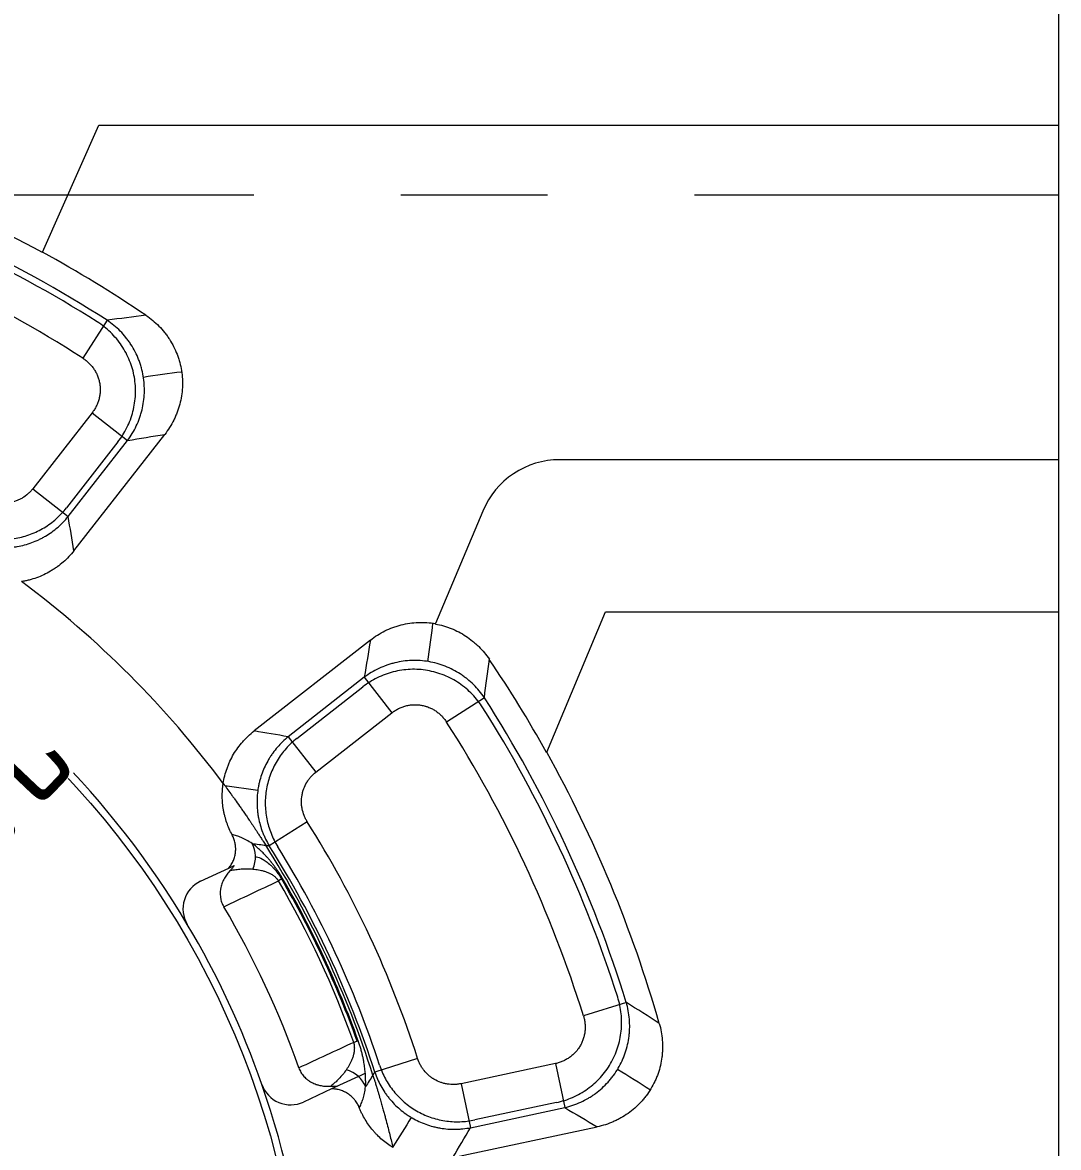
# Model space of a CAD drawing. Header units: millimetres. Extents: x 2234 to 3061, y 2092 to 2676.
# Drawn here: x 2773.6 to 2841.7, y 2330.5 to 2404.3 of the extents above; entities that cross this region are included whole.
import ezdxf

# ---------------------------------------------------------------- set-up
doc = ezdxf.new("R2010")
doc.units = ezdxf.units.MM
doc.linetypes.add('CENTER', pattern=[50.8, 31.75, -6.35, 6.35, -6.35])
for name, color, linetype, true_color in [('1', 7, 'Continuous', 0xffffff), ('20', 7, 'Continuous', 0xffffff), ('21', 7, 'Continuous', 0xffffff)]:
    doc.layers.add(name, color=color, linetype=linetype, true_color=true_color)
doc.layers.add('dim', color=82, linetype='Continuous', lineweight=9)
doc.styles.add('Capful-A', font='')
doc.styles.get('Capful-A').set_extended_font_data('Microsoft YaHei')
doc.dimstyles.new('Capful-A-2.5', dxfattribs={"dimscale": 2.5, "dimtxt": 2.5, "dimasz": 2.5, "dimexe": 1.5, "dimexo": 1, "dimgap": 1.5, "dimtad": 0, "dimdsep": 46, "dimtxsty": 'Capful-A', "dimcen": 0, "dimclrt": 2, "dimazin": 2, "dimtfac": 1, "dimtmove": 0, "dimatfit": 3, "dimfxl": 0, "dimtolj": 1, "dimtzin": 0, "dimarcsym": 0})

# ---------------------------------------------------------------- blocks, each defined once
blk = doc.blocks.new('*D47')
at = {"layer": 'Defpoints', "color": 0, "transparency": 16777216}
for p in [(2738.827, 2319.858), (2730.564, 2311.156)]:
    blk.add_point(p, dxfattribs=at)
at = {"layer": 'dim', "color": 0, "lineweight": -2, "transparency": 16777216}
for p, q in [((2745.713, 2327.109), (2742.27, 2323.484)), ((2730.564, 2311.156), (2738.827, 2319.858)), ((2727.121, 2307.531), (2723.678, 2303.905))]:
    blk.add_line(p, q, dxfattribs=at)
at = {"layer": 'dim', "color": 0, "transparency": 16777216}
for points in [[(2741.666, 2324.058), (2742.874, 2322.91), (2738.827, 2319.858)], [(2726.516, 2308.105), (2727.725, 2306.957), (2730.564, 2311.156)]]:
    blk.add_solid(points, dxfattribs=at)
at = {"layer": 'dim', "color": 2, "transparency": 16777216, "insert": (2760.708, 2342.9), "char_height": 6.25, "attachment_point": 5, "rotation": 46.48047, "style": 'Capful-A', "bg_fill": 3, "box_fill_scale": 1.1, "bg_fill_color": 256, "bg_fill_true_color": 13158600, "bg_fill_transparency": 0}
blk.add_mtext('\\A1;{\\fGulim|b0|i0|c129|p0;∅12}镶针孔', dxfattribs=at)

msp = doc.modelspace()

# ---------------------------------------------------------------- linework, layer by layer
at = {"layer": '1', "color": 1, "linetype": 'CENTER', "lineweight": 18, "ltscale": 1.52}
msp.add_line((2431.695, 2393.007), (2841.695, 2393.007), dxfattribs=at)
at = {"layer": '20', "color": 7, "linetype": 'Continuous', "lineweight": 18}
for p, q in [((2841.695, 2407.6), (2841.695, 2397.6)), ((2774.927, 2389.246), (2778.64, 2397.6)), ((2778.64, 2397.6), (2841.695, 2397.6)), ((2841.695, 2397.6), (2841.695, 2375.623)), ((2779.176, 2384.776), (2777.58, 2382.29)), ((2778.19, 2378.703), (2774.287, 2373.708)), ((2778.19, 2378.703), (2780.518, 2376.884)), ((2776.615, 2371.889), (2780.518, 2376.884)), ((2776.993, 2369.646), (2782.961, 2377.285)), ((2779.887, 2376.786), (2776.503, 2372.455)), ((2841.695, 2375.623), (2808.929, 2375.623)), ((2841.695, 2375.623), (2841.695, 2365.623)), ((2774.287, 2373.708), (2776.615, 2371.889)), ((2803.857, 2372.25), (2800.757, 2364.855)), ((2808.061, 2356.415), (2811.922, 2365.623)), ((2811.922, 2365.623), (2841.695, 2365.623)), ((2841.695, 2365.623), (2841.695, 2276.09)), ((2796.473, 2363.773), (2788.834, 2357.805)), ((2796.072, 2361.33), (2791.077, 2357.427)), ((2796.072, 2361.33), (2797.891, 2359.002)), ((2791.643, 2357.315), (2795.974, 2360.698)), ((2803.964, 2359.988), (2801.478, 2358.392)), ((2792.896, 2355.099), (2797.891, 2359.002)), ((2791.077, 2357.427), (2792.896, 2355.099)), ((2786.909, 2354.22), (2789.08, 2353.918)), ((2792.329, 2351.846), (2789.83, 2350.27)), ((2813.295, 2339.979), (2810.474, 2339.1)), ((2799.578, 2336.299), (2796.765, 2335.398)), ((2808.635, 2335.96), (2802.435, 2334.642)), ((2808.635, 2335.96), (2809.25, 2333.071)), ((2802.435, 2334.642), (2803.049, 2331.753)), ((2808.703, 2333.401), (2803.332, 2332.259)), ((2803.049, 2331.753), (2809.25, 2333.071)), ((2801.897, 2329.791), (2811.379, 2331.807))]:
    msp.add_line(p, q, dxfattribs=at)
for centre, radius, start, end in [((2734.695, 2315.507), 82.321, 57.29364, 72.70636), ((2734.695, 2315.507), 81.884, 57.64158, 72.35556), ((2734.695, 2315.507), 83.982, 61.38192, 68.20992), ((2734.695, 2315.507), 79.367, 57.29364, 72.70636), ((2734.695, 2315.507), 84, 55.9523, 61.3829), ((2808.929, 2370.123), 5.5, 90, 157.25517), ((2734.695, 2315.507), 65, 36.70874, 53.29126), ((2734.695, 2315.507), 83.982, 29.13365, 34.03392), ((2734.695, 2315.507), 82.321, 17.29364, 32.70636), ((2734.695, 2315.507), 81.884, 17.64444, 32.35842), ((2734.695, 2315.507), 79.367, 17.29364, 32.70636), ((2734.695, 2315.507), 84, 15.9523, 29.14308), ((2734.695, 2315.507), 68.133, 17.76831, 32.23169), ((2734.695, 2315.507), 65, 17.63679, 32.36321), ((2734.695, 2315.507), 65.179, 17.76831, 32.23169), ((2734.695, 2315.507), 65.616, 18.07408, 31.92264)]:
    msp.add_arc(centre, radius, start, end, dxfattribs=at)
for points in [[(2774.92, 2389.23), (2774.923, 2389.235), (2774.925, 2389.24), (2774.927, 2389.246)], [(2781.725, 2385.107), (2780.881, 2385.002), (2780.031, 2384.892), (2779.176, 2384.776)], [(2781.557, 2381.052), (2782.399, 2381.174), (2783.236, 2381.29), (2784.07, 2381.401)], [(2780.518, 2376.884), (2781.336, 2377.023), (2782.151, 2377.157), (2782.961, 2377.285)], [(2776.993, 2369.646), (2776.871, 2370.398), (2776.745, 2371.146), (2776.615, 2371.889)], [(2800.24, 2362.369), (2800.362, 2363.211), (2800.478, 2364.048), (2800.589, 2364.882)], [(2800.746, 2364.831), (2800.75, 2364.839), (2800.753, 2364.847), (2800.757, 2364.855)], [(2796.473, 2363.773), (2796.345, 2362.963), (2796.211, 2362.148), (2796.072, 2361.33)], [(2803.964, 2359.988), (2804.079, 2360.834), (2804.188, 2361.675), (2804.292, 2362.511)], [(2791.077, 2357.427), (2790.334, 2357.557), (2789.586, 2357.683), (2788.834, 2357.805)], [(2808.053, 2356.394), (2808.056, 2356.401), (2808.058, 2356.408), (2808.061, 2356.415)], [(2789.599, 2350.301), (2789.676, 2350.29), (2789.753, 2350.28), (2789.83, 2350.27)], [(2815.46, 2338.594), (2814.746, 2339.056), (2814.024, 2339.518), (2813.295, 2339.979)], [(2812.725, 2335.595), (2813.448, 2335.147), (2814.164, 2334.698), (2814.874, 2334.247)], [(2796.64, 2335.201), (2796.682, 2335.267), (2796.723, 2335.332), (2796.765, 2335.398)], [(2809.25, 2333.071), (2809.966, 2332.651), (2810.676, 2332.23), (2811.379, 2331.807)], [(2799.16, 2332.428), (2798.761, 2331.782), (2798.357, 2331.134), (2797.946, 2330.485)], [(2801.897, 2329.791), (2802.287, 2330.446), (2802.671, 2331.1), (2803.049, 2331.753)]]:
    msp.add_open_spline(points, degree=3, dxfattribs=at)
for points, knots in [([(2781.725, 2385.107), (2781.88, 2385.003), (2782.177, 2384.779), (2782.449, 2384.53), (2782.707, 2384.266), (2782.83, 2384.128), (2782.975, 2383.946), (2783.004, 2383.91), (2783.06, 2383.835), (2783.088, 2383.798), (2783.17, 2383.684), (2783.222, 2383.607), (2783.373, 2383.374), (2783.556, 2383.053), (2783.706, 2382.716), (2783.806, 2382.457), (2783.837, 2382.369), (2783.88, 2382.236), (2783.894, 2382.191), (2783.92, 2382.102), (2783.933, 2382.057), (2783.993, 2381.832), (2784.031, 2381.651), (2784.089, 2381.287), (2784.108, 2381.103), (2784.123, 2380.826), (2784.125, 2380.734), (2784.125, 2380.594), (2784.125, 2380.548), (2784.123, 2380.455), (2784.121, 2380.408), (2784.109, 2380.175), (2784.089, 2379.99), (2784.032, 2379.625), (2783.957, 2379.264), (2783.844, 2378.911), (2783.762, 2378.693), (2783.744, 2378.649), (2783.709, 2378.562), (2783.655, 2378.434), (2783.596, 2378.307), (2783.472, 2378.059), (2783.29, 2377.736), (2783.076, 2377.432), (2782.961, 2377.285)], [0, 0, 0, 0, 0.0625, 0.125, 0.125, 0.1875, 0.1875, 0.203125, 0.203125, 0.21875, 0.21875, 0.25, 0.25, 0.3125, 0.375, 0.375, 0.40625, 0.40625, 0.421875, 0.421875, 0.4375, 0.4375, 0.5, 0.5, 0.5625, 0.5625, 0.59375, 0.59375, 0.609375, 0.609375, 0.625, 0.625, 0.6875, 0.6875, 0.75, 0.8125, 0.8125, 0.828125, 0.828125, 0.84375, 0.875, 0.875, 0.9375, 1, 1, 1, 1]), ([(2779.887, 2376.786), (2780.117, 2377.083), (2780.314, 2377.398), (2780.562, 2377.898), (2780.637, 2378.071), (2780.769, 2378.427), (2780.827, 2378.609), (2780.967, 2379.157), (2781.023, 2379.528), (2781.046, 2380.095), (2781.044, 2380.286), (2781.019, 2380.664), (2780.975, 2381.037), (2780.891, 2381.404), (2780.788, 2381.766), (2780.726, 2381.947), (2780.513, 2382.475), (2780.336, 2382.806), (2779.914, 2383.431), (2779.667, 2383.725), (2779.129, 2384.244), (2778.837, 2384.474), (2778.521, 2384.676)], [0, 0, 0, 0, 0.123751, 0.123751, 0.186468, 0.186468, 0.249186, 0.249186, 0.374621, 0.374621, 0.437339, 0.437339, 0.500056, 0.562774, 0.562774, 0.625491, 0.625491, 0.750926, 0.750926, 0.876361, 0.876361, 1, 1, 1, 1]), ([(2780.518, 2376.884), (2780.631, 2377.034), (2780.735, 2377.189), (2780.927, 2377.507), (2781.015, 2377.67), (2781.174, 2378.006), (2781.245, 2378.178), (2781.323, 2378.399), (2781.339, 2378.443), (2781.368, 2378.533), (2781.382, 2378.578), (2781.422, 2378.713), (2781.446, 2378.803), (2781.512, 2379.075), (2781.582, 2379.44), (2781.614, 2379.811), (2781.624, 2380.092), (2781.625, 2380.186), (2781.623, 2380.327), (2781.622, 2380.374), (2781.618, 2380.468), (2781.615, 2380.515), (2781.6, 2380.749), (2781.556, 2381.12), (2781.475, 2381.483), (2781.4, 2381.753), (2781.36, 2381.888), (2781.313, 2382.021), (2781.281, 2382.11), (2781.265, 2382.154), (2781.179, 2382.373), (2781.103, 2382.543), (2780.933, 2382.875), (2780.84, 2383.036), (2780.688, 2383.27), (2780.609, 2383.386), (2780.525, 2383.499), (2780.468, 2383.573), (2780.439, 2383.61), (2780.292, 2383.794), (2780.167, 2383.933), (2779.906, 2384.198), (2779.769, 2384.324), (2779.482, 2384.561), (2779.332, 2384.672), (2779.176, 2384.776)], [0, 0, 0, 0, 0.0625, 0.0625, 0.125, 0.125, 0.1875, 0.1875, 0.203125, 0.203125, 0.21875, 0.21875, 0.25, 0.25, 0.3125, 0.375, 0.375, 0.40625, 0.40625, 0.421875, 0.421875, 0.4375, 0.4375, 0.5, 0.5625, 0.5625, 0.59375, 0.609375, 0.609375, 0.625, 0.625, 0.6875, 0.6875, 0.75, 0.75, 0.78125, 0.796875, 0.796875, 0.8125, 0.8125, 0.875, 0.875, 0.9375, 0.9375, 1, 1, 1, 1]), ([(2777.58, 2382.29), (2777.652, 2382.244), (2777.792, 2382.144), (2777.919, 2382.031), (2778.041, 2381.912), (2778.1, 2381.849), (2778.182, 2381.75), (2778.209, 2381.716), (2778.26, 2381.647), (2778.285, 2381.612), (2778.356, 2381.506), (2778.443, 2381.36), (2778.515, 2381.205), (2778.563, 2381.085), (2778.578, 2381.045), (2778.605, 2380.963), (2778.618, 2380.922), (2778.652, 2380.799), (2778.69, 2380.633), (2778.712, 2380.443), (2778.717, 2380.335), (2778.719, 2380.292), (2778.719, 2380.271), (2778.72, 2380.206), (2778.719, 2380.163), (2778.713, 2380.035), (2778.697, 2379.866), (2778.663, 2379.699), (2778.631, 2379.575), (2778.619, 2379.534), (2778.593, 2379.452), (2778.579, 2379.411), (2778.534, 2379.29), (2778.466, 2379.134), (2778.341, 2378.911), (2778.243, 2378.771), (2778.19, 2378.703)], [0, 0, 0, 0, 0.0625, 0.125, 0.125, 0.1875, 0.1875, 0.21875, 0.21875, 0.25, 0.25, 0.3125, 0.375, 0.375, 0.40625, 0.40625, 0.4375, 0.4375, 0.5, 0.5625, 0.578125, 0.578125, 0.59375, 0.59375, 0.625, 0.625, 0.6875, 0.75, 0.75, 0.78125, 0.78125, 0.8125, 0.8125, 0.875, 0.9375, 1, 1, 1, 1]), ([(2774.287, 2373.708), (2774.24, 2373.648), (2774.191, 2373.59), (2774.113, 2373.507), (2774.086, 2373.48), (2774.031, 2373.427), (2774.004, 2373.401), (2773.862, 2373.276), (2773.741, 2373.187), (2773.58, 2373.089), (2773.547, 2373.071), (2773.481, 2373.035), (2773.447, 2373.017), (2773.344, 2372.968), (2773.275, 2372.938), (2773.063, 2372.859), (2772.918, 2372.82), (2772.732, 2372.787), (2772.695, 2372.782), (2772.638, 2372.774), (2772.619, 2372.772), (2772.582, 2372.768), (2772.563, 2372.767), (2772.468, 2372.759), (2772.393, 2372.757), (2772.168, 2372.76), (2772.018, 2372.776), (2771.832, 2372.813), (2771.795, 2372.822), (2771.722, 2372.84), (2771.685, 2372.85), (2771.577, 2372.883), (2771.506, 2372.907), (2771.297, 2372.991), (2771.163, 2373.06), (2771.034, 2373.141)], [0, 0, 0, 0, 0.0625, 0.0625, 0.09375, 0.09375, 0.125, 0.125, 0.25, 0.25, 0.28125, 0.28125, 0.3125, 0.3125, 0.375, 0.375, 0.5, 0.5, 0.53125, 0.53125, 0.546875, 0.546875, 0.5625, 0.5625, 0.625, 0.625, 0.75, 0.75, 0.78125, 0.78125, 0.8125, 0.8125, 0.875, 0.875, 1, 1, 1, 1]), ([(2769.391, 2371.2), (2769.672, 2371.026), (2769.963, 2370.879), (2770.572, 2370.638), (2770.891, 2370.544), (2771.543, 2370.416), (2771.871, 2370.382), (2772.529, 2370.375), (2772.864, 2370.402), (2773.516, 2370.518), (2773.833, 2370.605), (2774.451, 2370.837), (2774.753, 2370.984), (2775.318, 2371.326), (2775.583, 2371.522), (2776.074, 2371.957), (2776.3, 2372.197), (2776.503, 2372.455)], [0, 0, 0, 0, 0.124028, 0.124028, 0.249464, 0.249464, 0.3749, 0.3749, 0.500336, 0.500336, 0.625772, 0.625772, 0.751208, 0.751208, 0.876644, 0.876644, 1, 1, 1, 1]), ([(2769.458, 2370.642), (2769.6, 2370.555), (2769.745, 2370.476), (2770.04, 2370.33), (2770.341, 2370.198), (2770.653, 2370.094), (2770.892, 2370.026), (2770.972, 2370.005), (2771.093, 2369.976), (2771.134, 2369.967), (2771.215, 2369.949), (2771.256, 2369.941), (2771.46, 2369.902), (2771.787, 2369.856), (2772.279, 2369.829), (2772.61, 2369.841), (2772.816, 2369.858), (2772.858, 2369.862), (2772.941, 2369.871), (2772.982, 2369.876), (2773.106, 2369.892), (2773.188, 2369.904), (2773.433, 2369.947), (2773.755, 2370.018), (2774.069, 2370.117), (2774.379, 2370.231), (2774.532, 2370.295), (2774.72, 2370.384), (2774.757, 2370.402), (2774.832, 2370.439), (2774.942, 2370.496), (2775.051, 2370.557), (2775.264, 2370.683), (2775.54, 2370.862), (2775.798, 2371.066), (2775.986, 2371.228), (2776.047, 2371.283), (2776.138, 2371.369), (2776.168, 2371.397), (2776.227, 2371.456), (2776.256, 2371.486), (2776.401, 2371.635), (2776.511, 2371.759), (2776.615, 2371.889)], [0, 0, 0, 0, 0.0625, 0.0625, 0.125, 0.1875, 0.1875, 0.21875, 0.21875, 0.234375, 0.234375, 0.25, 0.25, 0.3125, 0.375, 0.4375, 0.4375, 0.453125, 0.453125, 0.46875, 0.46875, 0.5, 0.5, 0.5625, 0.625, 0.625, 0.6875, 0.6875, 0.703125, 0.703125, 0.71875, 0.75, 0.75, 0.8125, 0.875, 0.875, 0.90625, 0.90625, 0.921875, 0.921875, 0.9375, 0.9375, 1, 1, 1, 1]), ([(2776.993, 2369.646), (2776.887, 2369.51), (2776.664, 2369.251), (2776.298, 2368.897), (2776.033, 2368.684), (2775.825, 2368.534), (2775.755, 2368.485), (2775.647, 2368.414), (2775.611, 2368.391), (2775.538, 2368.345), (2775.501, 2368.323), (2775.317, 2368.214), (2775.016, 2368.055), (2774.702, 2367.926), (2774.382, 2367.811), (2774.219, 2367.761), (2774.011, 2367.708), (2773.969, 2367.698), (2773.885, 2367.679), (2773.759, 2367.652), (2773.633, 2367.63), (2773.549, 2367.617)], [0, 0, 0, 0, 0.125, 0.25, 0.375, 0.375, 0.4375, 0.4375, 0.46875, 0.46875, 0.5, 0.5, 0.625, 0.75, 0.75, 0.875, 0.875, 0.90625, 0.90625, 0.9375, 1, 1, 1, 1]), ([(2796.473, 2363.773), (2796.624, 2363.891), (2796.779, 2364), (2797.099, 2364.201), (2797.264, 2364.293), (2797.603, 2364.461), (2797.777, 2364.536), (2798.001, 2364.618), (2798.046, 2364.634), (2798.136, 2364.665), (2798.272, 2364.709), (2798.41, 2364.748), (2798.685, 2364.818), (2798.87, 2364.855), (2799.244, 2364.909), (2799.432, 2364.926), (2799.717, 2364.937), (2799.812, 2364.938), (2800.004, 2364.935), (2800.099, 2364.931), (2800.383, 2364.911), (2800.571, 2364.888), (2800.757, 2364.855)], [0, 0, 0, 0, 0.125, 0.125, 0.25, 0.25, 0.375, 0.375, 0.40625, 0.40625, 0.4375, 0.5, 0.5, 0.625, 0.625, 0.75, 0.75, 0.8125, 0.8125, 0.875, 0.875, 1, 1, 1, 1]), ([(2800.746, 2364.831), (2800.924, 2364.799), (2801.1, 2364.759), (2801.361, 2364.685), (2801.448, 2364.658), (2801.577, 2364.614), (2801.62, 2364.599), (2801.706, 2364.567), (2801.749, 2364.551), (2801.96, 2364.466), (2802.125, 2364.391), (2802.445, 2364.224), (2802.757, 2364.041), (2803.05, 2363.827), (2803.227, 2363.684), (2803.263, 2363.654), (2803.332, 2363.595), (2803.435, 2363.505), (2803.534, 2363.412), (2803.727, 2363.221), (2803.972, 2362.953), (2804.19, 2362.662), (2804.292, 2362.511)], [0, 0, 0, 0, 0.125, 0.125, 0.1875, 0.1875, 0.21875, 0.21875, 0.25, 0.25, 0.375, 0.375, 0.5, 0.625, 0.625, 0.65625, 0.65625, 0.6875, 0.75, 0.75, 0.875, 1, 1, 1, 1]), ([(2803.964, 2359.988), (2803.86, 2360.144), (2803.749, 2360.294), (2803.512, 2360.58), (2803.387, 2360.717), (2803.123, 2360.978), (2802.984, 2361.102), (2802.801, 2361.249), (2802.764, 2361.278), (2802.689, 2361.335), (2802.652, 2361.363), (2802.538, 2361.446), (2802.46, 2361.499), (2802.226, 2361.651), (2801.903, 2361.837), (2801.564, 2361.99), (2801.302, 2362.092), (2801.214, 2362.124), (2801.08, 2362.169), (2801.035, 2362.183), (2800.945, 2362.211), (2800.9, 2362.224), (2800.674, 2362.286), (2800.31, 2362.367), (2799.94, 2362.411), (2799.66, 2362.43), (2799.52, 2362.436), (2799.379, 2362.436), (2799.285, 2362.436), (2799.237, 2362.435), (2799.003, 2362.426), (2798.816, 2362.41), (2798.447, 2362.359), (2798.265, 2362.325), (2797.993, 2362.259), (2797.858, 2362.222), (2797.724, 2362.181), (2797.635, 2362.152), (2797.59, 2362.136), (2797.368, 2362.058), (2797.195, 2361.987), (2796.859, 2361.827), (2796.695, 2361.739), (2796.377, 2361.547), (2796.222, 2361.443), (2796.072, 2361.33)], [0, 0, 0, 0, 0.0625, 0.0625, 0.125, 0.125, 0.1875, 0.1875, 0.203125, 0.203125, 0.21875, 0.21875, 0.25, 0.25, 0.3125, 0.375, 0.375, 0.40625, 0.40625, 0.421875, 0.421875, 0.4375, 0.4375, 0.5, 0.5625, 0.5625, 0.59375, 0.609375, 0.609375, 0.625, 0.625, 0.6875, 0.6875, 0.75, 0.75, 0.78125, 0.796875, 0.796875, 0.8125, 0.8125, 0.875, 0.875, 0.9375, 0.9375, 1, 1, 1, 1]), ([(2803.864, 2359.333), (2803.662, 2359.649), (2803.433, 2359.94), (2803.045, 2360.342), (2802.907, 2360.471), (2802.617, 2360.715), (2802.464, 2360.83), (2801.996, 2361.147), (2801.664, 2361.324), (2801.139, 2361.537), (2800.958, 2361.599), (2800.594, 2361.703), (2800.227, 2361.786), (2799.854, 2361.831), (2799.478, 2361.856), (2799.287, 2361.858), (2798.718, 2361.835), (2798.346, 2361.78), (2797.616, 2361.592), (2797.256, 2361.458), (2796.586, 2361.126), (2796.271, 2360.929), (2795.974, 2360.698)], [0, 0, 0, 0, 0.123638, 0.123638, 0.186356, 0.186356, 0.249073, 0.249073, 0.374508, 0.374508, 0.437225, 0.437225, 0.499943, 0.56266, 0.56266, 0.625377, 0.625377, 0.750812, 0.750812, 0.876247, 0.876247, 1, 1, 1, 1]), ([(2797.891, 2359.002), (2797.959, 2359.055), (2798.099, 2359.153), (2798.248, 2359.236), (2798.401, 2359.312), (2798.479, 2359.346), (2798.6, 2359.392), (2798.641, 2359.406), (2798.723, 2359.431), (2798.764, 2359.443), (2798.888, 2359.475), (2798.971, 2359.492), (2799.14, 2359.517), (2799.225, 2359.525), (2799.353, 2359.531), (2799.397, 2359.532), (2799.483, 2359.531), (2799.525, 2359.529), (2799.653, 2359.521), (2799.822, 2359.501), (2800.009, 2359.459), (2800.112, 2359.429), (2800.153, 2359.416), (2800.174, 2359.409), (2800.235, 2359.389), (2800.275, 2359.374), (2800.394, 2359.326), (2800.549, 2359.255), (2800.695, 2359.167), (2800.801, 2359.096), (2800.836, 2359.071), (2800.905, 2359.02), (2800.939, 2358.993), (2801.038, 2358.911), (2801.163, 2358.795), (2801.332, 2358.603), (2801.432, 2358.464), (2801.478, 2358.392)], [0, 0, 0, 0, 0.0625, 0.125, 0.125, 0.1875, 0.1875, 0.21875, 0.21875, 0.25, 0.25, 0.3125, 0.3125, 0.375, 0.375, 0.40625, 0.40625, 0.4375, 0.4375, 0.5, 0.5625, 0.578125, 0.578125, 0.59375, 0.59375, 0.625, 0.625, 0.6875, 0.75, 0.75, 0.78125, 0.78125, 0.8125, 0.8125, 0.875, 0.9375, 1, 1, 1, 1]), ([(2786.805, 2354.361), (2786.831, 2354.529), (2786.898, 2354.863), (2786.997, 2355.187), (2787.083, 2355.428), (2787.128, 2355.547), (2787.179, 2355.665), (2787.213, 2355.744), (2787.231, 2355.783), (2787.322, 2355.977), (2787.402, 2356.128), (2787.575, 2356.421), (2787.761, 2356.705), (2787.973, 2356.971), (2788.143, 2357.164), (2788.201, 2357.227), (2788.32, 2357.35), (2788.381, 2357.411), (2788.568, 2357.587), (2788.699, 2357.699), (2788.834, 2357.805)], [0, 0, 0, 0, 0.125, 0.25, 0.25, 0.3125, 0.34375, 0.34375, 0.375, 0.375, 0.5, 0.5, 0.625, 0.75, 0.75, 0.8125, 0.8125, 0.875, 0.875, 1, 1, 1, 1]), ([(2791.077, 2357.427), (2790.947, 2357.323), (2790.824, 2357.213), (2790.587, 2356.985), (2790.361, 2356.746), (2790.157, 2356.488), (2790.012, 2356.286), (2789.965, 2356.218), (2789.897, 2356.113), (2789.875, 2356.078), (2789.831, 2356.008), (2789.809, 2355.972), (2789.704, 2355.793), (2789.549, 2355.501), (2789.358, 2355.047), (2789.258, 2354.732), (2789.204, 2354.532), (2789.193, 2354.491), (2789.174, 2354.41), (2789.164, 2354.37), (2789.137, 2354.248), (2789.121, 2354.166), (2789.078, 2353.922), (2789.036, 2353.594), (2789.024, 2353.265), (2789.026, 2352.935), (2789.034, 2352.77), (2789.055, 2352.562), (2789.059, 2352.521), (2789.069, 2352.438), (2789.085, 2352.315), (2789.106, 2352.193), (2789.152, 2351.95), (2789.227, 2351.629), (2789.331, 2351.317), (2789.42, 2351.086), (2789.452, 2351.009), (2789.502, 2350.895), (2789.519, 2350.857), (2789.554, 2350.781), (2789.572, 2350.744), (2789.663, 2350.557), (2789.743, 2350.412), (2789.83, 2350.27)], [0, 0, 0, 0, 0.0625, 0.0625, 0.125, 0.1875, 0.1875, 0.21875, 0.21875, 0.234375, 0.234375, 0.25, 0.25, 0.3125, 0.375, 0.4375, 0.4375, 0.453125, 0.453125, 0.46875, 0.46875, 0.5, 0.5, 0.5625, 0.625, 0.625, 0.6875, 0.6875, 0.703125, 0.703125, 0.71875, 0.75, 0.75, 0.8125, 0.875, 0.875, 0.90625, 0.90625, 0.921875, 0.921875, 0.9375, 0.9375, 1, 1, 1, 1]), ([(2791.643, 2357.315), (2791.386, 2357.112), (2791.149, 2356.89), (2790.715, 2356.402), (2790.517, 2356.135), (2790.172, 2355.566), (2790.028, 2355.27), (2789.796, 2354.654), (2789.707, 2354.331), (2789.591, 2353.679), (2789.564, 2353.351), (2789.57, 2352.691), (2789.604, 2352.356), (2789.731, 2351.708), (2789.824, 2351.392), (2790.065, 2350.78), (2790.214, 2350.484), (2790.388, 2350.203)], [0, 0, 0, 0, 0.123344, 0.123344, 0.248782, 0.248782, 0.374219, 0.374219, 0.499657, 0.499657, 0.625094, 0.625094, 0.750532, 0.750532, 0.875969, 0.875969, 1, 1, 1, 1]), ([(2792.329, 2351.846), (2792.288, 2351.91), (2792.251, 2351.976), (2792.199, 2352.078), (2792.182, 2352.112), (2792.151, 2352.181), (2792.136, 2352.216), (2792.066, 2352.391), (2792.023, 2352.535), (2791.986, 2352.72), (2791.98, 2352.757), (2791.968, 2352.832), (2791.963, 2352.87), (2791.951, 2352.983), (2791.947, 2353.059), (2791.944, 2353.284), (2791.956, 2353.434), (2791.988, 2353.62), (2791.996, 2353.657), (2792.008, 2353.713), (2792.013, 2353.731), (2792.022, 2353.768), (2792.026, 2353.787), (2792.051, 2353.878), (2792.075, 2353.95), (2792.154, 2354.161), (2792.219, 2354.296), (2792.317, 2354.458), (2792.338, 2354.49), (2792.38, 2354.553), (2792.402, 2354.584), (2792.469, 2354.675), (2792.516, 2354.734), (2792.666, 2354.902), (2792.776, 2355.005), (2792.896, 2355.099)], [0, 0, 0, 0, 0.0625, 0.0625, 0.09375, 0.09375, 0.125, 0.125, 0.25, 0.25, 0.28125, 0.28125, 0.3125, 0.3125, 0.375, 0.375, 0.5, 0.5, 0.53125, 0.53125, 0.546875, 0.546875, 0.5625, 0.5625, 0.625, 0.625, 0.75, 0.75, 0.78125, 0.78125, 0.8125, 0.8125, 0.875, 0.875, 1, 1, 1, 1]), ([(2786.805, 2354.361), (2786.885, 2354.253), (2786.968, 2354.142), (2787.136, 2353.912), (2787.223, 2353.794), (2787.356, 2353.61), (2787.401, 2353.548), (2787.493, 2353.421), (2787.539, 2353.356), (2787.681, 2353.157), (2787.779, 2353.019), (2787.932, 2352.801), (2787.984, 2352.727), (2788.092, 2352.573), (2788.146, 2352.493), (2788.26, 2352.329), (2788.318, 2352.245), (2788.408, 2352.112), (2788.439, 2352.067), (2788.502, 2351.974), (2788.534, 2351.927), (2788.599, 2351.83), (2788.633, 2351.781), (2788.701, 2351.679), (2788.736, 2351.626), (2788.808, 2351.518), (2788.846, 2351.462), (2788.903, 2351.375), (2788.923, 2351.345), (2788.963, 2351.284), (2788.983, 2351.253), (2789.046, 2351.159), (2789.089, 2351.093), (2789.156, 2350.989), (2789.18, 2350.954), (2789.227, 2350.881), (2789.251, 2350.844), (2789.3, 2350.768), (2789.325, 2350.729), (2789.364, 2350.668), (2789.377, 2350.648), (2789.404, 2350.606), (2789.418, 2350.585), (2789.459, 2350.521), (2789.486, 2350.478), (2789.542, 2350.39), (2789.57, 2350.346), (2789.599, 2350.301)], [0, 0, 0, 0, 0.125, 0.125, 0.25, 0.25, 0.3125, 0.3125, 0.375, 0.375, 0.5, 0.5, 0.5625, 0.5625, 0.625, 0.625, 0.6875, 0.6875, 0.71875, 0.71875, 0.75, 0.75, 0.78125, 0.78125, 0.8125, 0.8125, 0.84375, 0.84375, 0.859375, 0.859375, 0.875, 0.875, 0.90625, 0.90625, 0.921875, 0.921875, 0.9375, 0.9375, 0.953125, 0.953125, 0.960937, 0.960937, 0.96875, 0.96875, 0.984375, 0.984375, 1, 1, 1, 1]), ([(2808.703, 2333.401), (2809.07, 2333.48), (2809.424, 2333.595), (2809.936, 2333.819), (2810.104, 2333.903), (2810.434, 2334.091), (2810.595, 2334.193), (2811.055, 2334.522), (2811.336, 2334.771), (2811.718, 2335.19), (2811.839, 2335.338), (2812.063, 2335.643), (2812.269, 2335.958), (2812.441, 2336.293), (2812.595, 2336.637), (2812.664, 2336.815), (2812.839, 2337.356), (2812.917, 2337.724), (2812.995, 2338.474), (2812.995, 2338.858), (2812.916, 2339.603), (2812.841, 2339.968), (2812.727, 2340.327)], [0, 0, 0, 0, 0.123695, 0.123695, 0.186385, 0.186385, 0.249074, 0.249074, 0.374453, 0.374453, 0.437142, 0.437142, 0.499832, 0.562521, 0.562521, 0.62521, 0.62521, 0.750589, 0.750589, 0.875968, 0.875968, 1, 1, 1, 1]), ([(2809.25, 2333.071), (2809.433, 2333.113), (2809.612, 2333.164), (2809.963, 2333.284), (2810.136, 2333.353), (2810.473, 2333.508), (2810.638, 2333.594), (2810.84, 2333.713), (2810.881, 2333.737), (2810.96, 2333.787), (2811, 2333.812), (2811.118, 2333.89), (2811.194, 2333.943), (2811.42, 2334.109), (2811.708, 2334.345), (2811.971, 2334.608), (2812.159, 2334.817), (2812.22, 2334.888), (2812.309, 2334.998), (2812.339, 2335.035), (2812.396, 2335.109), (2812.424, 2335.147), (2812.563, 2335.336), (2812.767, 2335.648), (2812.939, 2335.978), (2813.056, 2336.233), (2813.111, 2336.362), (2813.161, 2336.494), (2813.194, 2336.583), (2813.209, 2336.627), (2813.285, 2336.85), (2813.335, 2337.03), (2813.418, 2337.393), (2813.451, 2337.576), (2813.485, 2337.853), (2813.499, 2337.993), (2813.507, 2338.133), (2813.511, 2338.227), (2813.513, 2338.274), (2813.518, 2338.509), (2813.512, 2338.696), (2813.482, 2339.067), (2813.458, 2339.251), (2813.391, 2339.617), (2813.348, 2339.798), (2813.295, 2339.979)], [0, 0, 0, 0, 0.0625, 0.0625, 0.125, 0.125, 0.1875, 0.1875, 0.203125, 0.203125, 0.21875, 0.21875, 0.25, 0.25, 0.3125, 0.375, 0.375, 0.40625, 0.40625, 0.421875, 0.421875, 0.4375, 0.4375, 0.5, 0.5625, 0.5625, 0.59375, 0.609375, 0.609375, 0.625, 0.625, 0.6875, 0.6875, 0.75, 0.75, 0.78125, 0.796875, 0.796875, 0.8125, 0.8125, 0.875, 0.875, 0.9375, 0.9375, 1, 1, 1, 1]), ([(2810.474, 2339.1), (2810.5, 2339.018), (2810.542, 2338.852), (2810.568, 2338.684), (2810.585, 2338.514), (2810.589, 2338.428), (2810.588, 2338.299), (2810.587, 2338.256), (2810.582, 2338.17), (2810.578, 2338.128), (2810.565, 2338.001), (2810.551, 2337.917), (2810.515, 2337.75), (2810.493, 2337.668), (2810.452, 2337.545), (2810.438, 2337.505), (2810.406, 2337.425), (2810.39, 2337.385), (2810.337, 2337.269), (2810.259, 2337.117), (2810.153, 2336.957), (2810.089, 2336.872), (2810.062, 2336.838), (2810.049, 2336.821), (2810.008, 2336.771), (2809.979, 2336.739), (2809.893, 2336.644), (2809.771, 2336.525), (2809.638, 2336.419), (2809.534, 2336.345), (2809.498, 2336.321), (2809.426, 2336.275), (2809.389, 2336.252), (2809.277, 2336.189), (2809.2, 2336.151), (2809.044, 2336.083), (2808.885, 2336.022), (2808.72, 2335.978), (2808.635, 2335.96)], [0, 0, 0, 0, 0.0625, 0.125, 0.125, 0.1875, 0.1875, 0.21875, 0.21875, 0.25, 0.25, 0.3125, 0.3125, 0.375, 0.375, 0.40625, 0.40625, 0.4375, 0.4375, 0.5, 0.5625, 0.578125, 0.578125, 0.59375, 0.59375, 0.625, 0.625, 0.6875, 0.75, 0.75, 0.78125, 0.78125, 0.8125, 0.8125, 0.875, 0.875, 0.9375, 1, 1, 1, 1]), ([(2815.46, 2338.594), (2815.512, 2338.414), (2815.554, 2338.233), (2815.619, 2337.869), (2815.643, 2337.686), (2815.672, 2337.318), (2815.677, 2337.133), (2815.672, 2336.901), (2815.67, 2336.854), (2815.666, 2336.761), (2815.663, 2336.714), (2815.652, 2336.575), (2815.643, 2336.482), (2815.608, 2336.207), (2815.543, 2335.843), (2815.441, 2335.489), (2815.35, 2335.226), (2815.318, 2335.139), (2815.265, 2335.009), (2815.247, 2334.966), (2815.21, 2334.88), (2815.19, 2334.838), (2815.092, 2334.627), (2814.918, 2334.301), (2814.712, 2333.995), (2814.545, 2333.773), (2814.488, 2333.701), (2814.398, 2333.594), (2814.368, 2333.558), (2814.306, 2333.489), (2814.275, 2333.454), (2814.116, 2333.283), (2813.982, 2333.154), (2813.704, 2332.911), (2813.414, 2332.683), (2813.1, 2332.485), (2812.897, 2332.371), (2812.856, 2332.348), (2812.773, 2332.305), (2812.649, 2332.241), (2812.523, 2332.182), (2812.268, 2332.071), (2811.921, 2331.941), (2811.562, 2331.846), (2811.379, 2331.807)], [0, 0, 0, 0, 0.0625, 0.0625, 0.125, 0.125, 0.1875, 0.1875, 0.203125, 0.203125, 0.21875, 0.21875, 0.25, 0.25, 0.3125, 0.375, 0.375, 0.40625, 0.40625, 0.421875, 0.421875, 0.4375, 0.4375, 0.5, 0.5625, 0.5625, 0.59375, 0.59375, 0.609375, 0.609375, 0.625, 0.625, 0.6875, 0.6875, 0.75, 0.8125, 0.8125, 0.828125, 0.828125, 0.84375, 0.875, 0.875, 0.9375, 1, 1, 1, 1]), ([(2802.435, 2334.642), (2802.36, 2334.627), (2802.285, 2334.614), (2802.172, 2334.601), (2802.134, 2334.597), (2802.058, 2334.591), (2802.021, 2334.59), (2801.832, 2334.584), (2801.682, 2334.594), (2801.496, 2334.623), (2801.459, 2334.63), (2801.385, 2334.645), (2801.348, 2334.653), (2801.237, 2334.681), (2801.165, 2334.703), (2800.952, 2334.779), (2800.815, 2334.842), (2800.652, 2334.936), (2800.62, 2334.956), (2800.572, 2334.987), (2800.556, 2334.998), (2800.525, 2335.019), (2800.509, 2335.03), (2800.432, 2335.085), (2800.373, 2335.131), (2800.202, 2335.279), (2800.098, 2335.387), (2799.98, 2335.535), (2799.957, 2335.565), (2799.912, 2335.627), (2799.89, 2335.658), (2799.828, 2335.752), (2799.79, 2335.817), (2799.684, 2336.016), (2799.625, 2336.154), (2799.578, 2336.299)], [0, 0, 0, 0, 0.0625, 0.0625, 0.09375, 0.09375, 0.125, 0.125, 0.25, 0.25, 0.28125, 0.28125, 0.3125, 0.3125, 0.375, 0.375, 0.5, 0.5, 0.53125, 0.53125, 0.546875, 0.546875, 0.5625, 0.5625, 0.625, 0.625, 0.75, 0.75, 0.78125, 0.78125, 0.8125, 0.8125, 0.875, 0.875, 1, 1, 1, 1]), ([(2797.073, 2335.864), (2797.176, 2335.552), (2797.305, 2335.254), (2797.616, 2334.679), (2797.8, 2334.402), (2798.217, 2333.884), (2798.447, 2333.648), (2798.946, 2333.219), (2799.22, 2333.025), (2799.794, 2332.694), (2800.093, 2332.557), (2800.715, 2332.338), (2801.041, 2332.256), (2801.694, 2332.155), (2802.023, 2332.134), (2802.68, 2332.153), (2803.009, 2332.192), (2803.332, 2332.26)], [0, 0, 0, 0, 0.123553, 0.123553, 0.248982, 0.248982, 0.374412, 0.374412, 0.499841, 0.499841, 0.625271, 0.625271, 0.750701, 0.750701, 0.87613, 0.87613, 1, 1, 1, 1]), ([(2796.64, 2335.201), (2796.656, 2335.149), (2796.673, 2335.099), (2796.704, 2334.998), (2796.72, 2334.949), (2796.739, 2334.888), (2796.742, 2334.876), (2796.75, 2334.852), (2796.754, 2334.84), (2796.765, 2334.804), (2796.772, 2334.78), (2796.794, 2334.711), (2796.808, 2334.666), (2796.835, 2334.579), (2796.848, 2334.536), (2796.867, 2334.473), (2796.873, 2334.452), (2796.885, 2334.412), (2796.892, 2334.391), (2796.922, 2334.292), (2796.945, 2334.216), (2796.988, 2334.072), (2797.008, 2334.003), (2797.048, 2333.869), (2797.067, 2333.805), (2797.103, 2333.68), (2797.121, 2333.619), (2797.155, 2333.5), (2797.172, 2333.443), (2797.22, 2333.273), (2797.25, 2333.167), (2797.308, 2332.961), (2797.336, 2332.862), (2797.388, 2332.671), (2797.413, 2332.579), (2797.462, 2332.399), (2797.486, 2332.311), (2797.554, 2332.055), (2797.596, 2331.892), (2797.677, 2331.579), (2797.716, 2331.428), (2797.789, 2331.135), (2797.824, 2330.993), (2797.891, 2330.716), (2797.923, 2330.582), (2797.954, 2330.451)], [0, 0, 0, 0, 0.015625, 0.015625, 0.03125, 0.03125, 0.035156, 0.035156, 0.039063, 0.039063, 0.046875, 0.046875, 0.0625, 0.0625, 0.078125, 0.078125, 0.085938, 0.085938, 0.09375, 0.09375, 0.125, 0.125, 0.15625, 0.15625, 0.1875, 0.1875, 0.21875, 0.21875, 0.25, 0.25, 0.3125, 0.3125, 0.375, 0.375, 0.4375, 0.4375, 0.5, 0.5, 0.625, 0.625, 0.75, 0.75, 0.875, 0.875, 1, 1, 1, 1]), ([(2796.765, 2335.398), (2796.818, 2335.24), (2796.878, 2335.086), (2797.011, 2334.785), (2797.156, 2334.49), (2797.328, 2334.21), (2797.467, 2334.004), (2797.515, 2333.937), (2797.589, 2333.837), (2797.615, 2333.803), (2797.666, 2333.738), (2797.692, 2333.705), (2797.823, 2333.545), (2798.043, 2333.299), (2798.404, 2332.962), (2798.697, 2332.733), (2798.868, 2332.615), (2798.937, 2332.569), (2798.972, 2332.546), (2799.077, 2332.478), (2799.148, 2332.435), (2799.363, 2332.31), (2799.655, 2332.158), (2799.96, 2332.032), (2800.27, 2331.92), (2800.428, 2331.871), (2800.63, 2331.818), (2800.67, 2331.808), (2800.751, 2331.788), (2800.873, 2331.761), (2800.995, 2331.738), (2801.239, 2331.697), (2801.565, 2331.657), (2801.894, 2331.647), (2802.142, 2331.65), (2802.225, 2331.653), (2802.349, 2331.661), (2802.391, 2331.663), (2802.474, 2331.67), (2802.515, 2331.674), (2802.722, 2331.696), (2802.886, 2331.72), (2803.049, 2331.753)], [0, 0, 0, 0, 0.0625, 0.0625, 0.125, 0.1875, 0.1875, 0.21875, 0.21875, 0.234375, 0.234375, 0.25, 0.25, 0.3125, 0.375, 0.4375, 0.453125, 0.453125, 0.46875, 0.46875, 0.5, 0.5, 0.5625, 0.625, 0.625, 0.6875, 0.6875, 0.703125, 0.703125, 0.71875, 0.75, 0.75, 0.8125, 0.875, 0.875, 0.90625, 0.90625, 0.921875, 0.921875, 0.9375, 0.9375, 1, 1, 1, 1])]:
    msp.add_open_spline(points, degree=3, knots=knots, dxfattribs=at)
at = {"layer": '21', "color": 7, "linetype": 'Continuous', "lineweight": 18}
for p, q in [((2785.316, 2347.939), (2787.167, 2348.802)), ((2790.709, 2348.112), (2790.44, 2347.956)), ((2795.677, 2337.458), (2795.384, 2337.353)), ((2795.684, 2335.12), (2793.929, 2334.301)), ((2795.684, 2335.12), (2796.142, 2335.333)), ((2793.929, 2334.301), (2792.078, 2333.438))]:
    msp.add_line(p, q, dxfattribs=at)
msp.add_circle((2734.695, 2315.507), 57.383, dxfattribs=at)
msp.add_circle((2734.695, 2315.507), 57.383, dxfattribs=at)
for centre, radius, start, end in [((2734.695, 2315.507), 65, 36.70874, 53.29126), ((2734.695, 2315.507), 57.886, 30.75015, 59.24985), ((2734.695, 2315.507), 40.63, 2.4619, 87.5381), ((2734.695, 2315.507), 39.478, 1.84776, 88.15224), ((2734.695, 2315.507), 39.461, 1.84776, 88.15224), ((2734.695, 2315.507), 39.772, 2.4619, 87.5381), ((2734.695, 2315.507), 38.976, 1.84776, 88.15224), ((2734.695, 2315.507), 65, 17.63679, 32.36321), ((2734.695, 2315.507), 64.739, 19.79667, 30.20333), ((2734.695, 2315.507), 64.813, 19.79667, 30.20333), ((2786.161, 2346.127), 2, 115, 210.75015), ((2734.695, 2315.507), 64.501, 19.79667, 30.20333), ((2734.695, 2315.507), 60.54, 19.46426, 30.53574), ((2734.695, 2315.507), 57.886, 19.24985, 30.75015), ((2791.233, 2335.251), 2, 199.24985, 295), ((2734.695, 2315.507), 57.886, 350.75015, 19.24985)]:
    msp.add_arc(centre, radius, start, end, dxfattribs=at)
for centre, major_axis, start_param, end_param in [((2787.058, 2349.347), (1.192, 1.606), 4.975521, 5.885825), ((2794.276, 2333.867), (1.996, -0.12), 0.39736, 1.307664)]:
    msp.add_ellipse(centre, major_axis=major_axis, ratio=0.893672, start_param=start_param, end_param=end_param, dxfattribs=at)
for points, knots in [([(2787.389, 2350.988), (2787.321, 2351.116), (2787.194, 2351.376), (2787.089, 2351.645), (2786.994, 2351.919), (2786.952, 2352.058), (2786.906, 2352.235), (2786.897, 2352.271), (2786.88, 2352.342), (2786.856, 2352.449), (2786.835, 2352.556), (2786.798, 2352.77), (2786.76, 2353.057), (2786.737, 2353.49), (2786.746, 2353.78), (2786.761, 2353.998), (2786.768, 2354.072), (2786.784, 2354.217), (2786.794, 2354.289), (2786.805, 2354.361)], [0, 0, 0, 0, 0.125, 0.25, 0.25, 0.375, 0.375, 0.40625, 0.40625, 0.4375, 0.5, 0.5, 0.625, 0.75, 0.875, 0.875, 0.9375, 0.9375, 1, 1, 1, 1]), ([(2786.805, 2354.361), (2786.885, 2354.253), (2786.968, 2354.142), (2787.136, 2353.912), (2787.223, 2353.794), (2787.356, 2353.61), (2787.401, 2353.548), (2787.493, 2353.421), (2787.539, 2353.356), (2787.681, 2353.157), (2787.779, 2353.019), (2787.932, 2352.801), (2787.984, 2352.727), (2788.092, 2352.573), (2788.146, 2352.493), (2788.26, 2352.329), (2788.318, 2352.245), (2788.408, 2352.112), (2788.439, 2352.067), (2788.502, 2351.974), (2788.534, 2351.927), (2788.599, 2351.83), (2788.633, 2351.781), (2788.701, 2351.679), (2788.736, 2351.626), (2788.808, 2351.518), (2788.846, 2351.462), (2788.903, 2351.375), (2788.923, 2351.345), (2788.963, 2351.284), (2788.983, 2351.253), (2789.046, 2351.159), (2789.089, 2351.093), (2789.156, 2350.989), (2789.18, 2350.954), (2789.227, 2350.881), (2789.251, 2350.844), (2789.3, 2350.768), (2789.325, 2350.729), (2789.364, 2350.668), (2789.377, 2350.648), (2789.404, 2350.606), (2789.418, 2350.585), (2789.459, 2350.521), (2789.486, 2350.478), (2789.542, 2350.39), (2789.57, 2350.346), (2789.599, 2350.301)], [0, 0, 0, 0, 0.125, 0.125, 0.25, 0.25, 0.3125, 0.3125, 0.375, 0.375, 0.5, 0.5, 0.5625, 0.5625, 0.625, 0.625, 0.6875, 0.6875, 0.71875, 0.71875, 0.75, 0.75, 0.78125, 0.78125, 0.8125, 0.8125, 0.84375, 0.84375, 0.859375, 0.859375, 0.875, 0.875, 0.90625, 0.90625, 0.921875, 0.921875, 0.9375, 0.9375, 0.953125, 0.953125, 0.960937, 0.960937, 0.96875, 0.96875, 0.984375, 0.984375, 1, 1, 1, 1]), ([(2787.167, 2348.802), (2787.23, 2348.877), (2787.343, 2349.035), (2787.432, 2349.207), (2787.489, 2349.342), (2787.506, 2349.388), (2787.538, 2349.48), (2787.551, 2349.527), (2787.587, 2349.667), (2787.604, 2349.762), (2787.619, 2349.907), (2787.622, 2349.956), (2787.624, 2350.029), (2787.624, 2350.054), (2787.624, 2350.103), (2787.623, 2350.127), (2787.617, 2350.248), (2787.605, 2350.344), (2787.577, 2350.486), (2787.566, 2350.534), (2787.54, 2350.628), (2787.525, 2350.674), (2787.475, 2350.812), (2787.435, 2350.902), (2787.389, 2350.988)], [0, 0, 0, 0, 0.125, 0.25, 0.25, 0.3125, 0.3125, 0.375, 0.375, 0.5, 0.5, 0.5625, 0.5625, 0.59375, 0.59375, 0.625, 0.625, 0.75, 0.75, 0.8125, 0.8125, 0.875, 0.875, 1, 1, 1, 1]), ([(2788.712, 2350.416), (2788.578, 2350.501), (2788.453, 2350.575), (2788.215, 2350.704), (2788.102, 2350.758), (2787.885, 2350.851), (2787.781, 2350.889), (2787.58, 2350.949), (2787.483, 2350.972), (2787.389, 2350.988)], [0, 0, 0, 0, 0.25, 0.25, 0.5, 0.5, 0.75, 0.75, 1, 1, 1, 1]), ([(2790.709, 2348.112), (2790.663, 2348.192), (2790.616, 2348.27), (2790.521, 2348.422), (2790.473, 2348.496), (2790.4, 2348.604), (2790.375, 2348.64), (2790.327, 2348.71), (2790.303, 2348.745), (2790.231, 2348.845), (2790.183, 2348.909), (2790.089, 2349.033), (2790.043, 2349.093), (2789.985, 2349.164), (2789.973, 2349.179), (2789.95, 2349.207), (2789.916, 2349.249), (2789.883, 2349.289), (2789.816, 2349.368), (2789.772, 2349.418), (2789.687, 2349.514), (2789.644, 2349.56), (2789.52, 2349.694), (2789.439, 2349.777), (2789.341, 2349.873), (2789.321, 2349.892), (2789.283, 2349.929), (2789.263, 2349.947), (2789.206, 2350.001), (2789.169, 2350.035), (2789.058, 2350.135), (2788.986, 2350.196), (2788.846, 2350.312), (2788.778, 2350.366), (2788.712, 2350.416)], [0, 0, 0, 0, 0.0625, 0.0625, 0.125, 0.125, 0.15625, 0.15625, 0.1875, 0.1875, 0.25, 0.25, 0.3125, 0.3125, 0.328125, 0.328125, 0.34375, 0.375, 0.375, 0.4375, 0.4375, 0.5, 0.5, 0.625, 0.625, 0.65625, 0.65625, 0.6875, 0.6875, 0.75, 0.75, 0.875, 0.875, 1, 1, 1, 1]), ([(2788.923, 2349.548), (2788.942, 2349.547), (2788.962, 2349.545), (2789.098, 2349.524), (2789.228, 2349.479), (2789.458, 2349.354), (2789.539, 2349.302), (2789.716, 2349.173), (2789.811, 2349.095), (2789.965, 2348.951), (2790.019, 2348.897), (2790.132, 2348.777), (2790.192, 2348.71), (2790.318, 2348.557), (2790.385, 2348.471), (2790.516, 2348.284), (2790.582, 2348.183), (2790.645, 2348.075)], [0, 0, 0, 0, 0.055834, 0.055834, 0.371964, 0.371964, 0.530029, 0.530029, 0.688094, 0.688094, 0.767126, 0.767126, 0.846158, 0.846158, 0.925191, 0.925191, 1, 1, 1, 1]), ([(2787.273, 2348.651), (2787.388, 2348.673), (2787.505, 2348.692), (2787.742, 2348.723), (2787.863, 2348.735), (2788.108, 2348.751), (2788.233, 2348.755), (2788.489, 2348.753), (2788.619, 2348.747), (2788.754, 2348.737)], [0, 0, 0, 0, 0.25, 0.25, 0.5, 0.5, 0.75, 0.75, 1, 1, 1, 1]), ([(2787.273, 2348.651), (2787.235, 2348.612), (2787.198, 2348.572), (2787.127, 2348.489), (2787.093, 2348.446), (2786.995, 2348.316), (2786.935, 2348.226), (2786.855, 2348.084), (2786.83, 2348.036), (2786.795, 2347.962), (2786.784, 2347.937), (2786.763, 2347.887), (2786.752, 2347.862), (2786.703, 2347.735), (2786.672, 2347.631), (2786.644, 2347.499), (2786.639, 2347.472), (2786.629, 2347.418), (2786.625, 2347.391), (2786.615, 2347.31), (2786.61, 2347.256), (2786.604, 2347.093), (2786.609, 2346.985), (2786.629, 2346.85), (2786.633, 2346.823), (2786.643, 2346.769), (2786.649, 2346.743), (2786.669, 2346.664), (2786.684, 2346.612), (2786.738, 2346.459), (2786.783, 2346.36), (2786.839, 2346.266)], [0, 0, 0, 0, 0.0625, 0.0625, 0.125, 0.125, 0.25, 0.25, 0.3125, 0.3125, 0.34375, 0.34375, 0.375, 0.375, 0.5, 0.5, 0.53125, 0.53125, 0.5625, 0.5625, 0.625, 0.625, 0.75, 0.75, 0.78125, 0.78125, 0.8125, 0.8125, 0.875, 0.875, 1, 1, 1, 1]), ([(2788.754, 2348.737), (2788.814, 2348.732), (2788.876, 2348.726), (2789, 2348.71), (2789.063, 2348.701), (2789.191, 2348.678), (2789.256, 2348.664), (2789.355, 2348.641), (2789.389, 2348.632), (2789.456, 2348.613), (2789.49, 2348.603), (2789.593, 2348.57), (2789.663, 2348.545), (2789.77, 2348.5), (2789.806, 2348.483), (2789.862, 2348.456), (2789.88, 2348.447), (2789.918, 2348.427), (2789.937, 2348.416), (2789.995, 2348.383), (2790.034, 2348.358), (2790.093, 2348.318), (2790.113, 2348.303), (2790.153, 2348.272), (2790.173, 2348.256), (2790.204, 2348.23), (2790.215, 2348.221), (2790.235, 2348.202), (2790.246, 2348.192), (2790.278, 2348.161), (2790.299, 2348.139), (2790.33, 2348.104), (2790.341, 2348.092), (2790.362, 2348.067), (2790.372, 2348.054), (2790.402, 2348.014), (2790.422, 2347.986), (2790.44, 2347.956)], [0, 0, 0, 0, 0.125, 0.125, 0.25, 0.25, 0.375, 0.375, 0.4375, 0.4375, 0.5, 0.5, 0.625, 0.625, 0.6875, 0.6875, 0.71875, 0.71875, 0.75, 0.75, 0.8125, 0.8125, 0.84375, 0.84375, 0.875, 0.875, 0.890625, 0.890625, 0.90625, 0.90625, 0.9375, 0.9375, 0.953125, 0.953125, 0.96875, 0.96875, 1, 1, 1, 1]), ([(2794.898, 2335.559), (2794.934, 2335.609), (2794.969, 2335.66), (2795.037, 2335.765), (2795.07, 2335.819), (2795.135, 2335.932), (2795.166, 2335.99), (2795.212, 2336.081), (2795.227, 2336.113), (2795.256, 2336.176), (2795.27, 2336.209), (2795.311, 2336.308), (2795.336, 2336.378), (2795.37, 2336.49), (2795.381, 2336.528), (2795.396, 2336.588), (2795.401, 2336.608), (2795.409, 2336.65), (2795.414, 2336.671), (2795.425, 2336.737), (2795.432, 2336.782), (2795.438, 2336.854), (2795.44, 2336.878), (2795.442, 2336.929), (2795.443, 2336.955), (2795.443, 2336.996), (2795.442, 2337.01), (2795.441, 2337.038), (2795.44, 2337.052), (2795.437, 2337.096), (2795.434, 2337.126), (2795.427, 2337.173), (2795.425, 2337.189), (2795.419, 2337.221), (2795.416, 2337.237), (2795.404, 2337.286), (2795.395, 2337.319), (2795.384, 2337.353)], [0, 0, 0, 0, 0.125, 0.125, 0.25, 0.25, 0.375, 0.375, 0.4375, 0.4375, 0.5, 0.5, 0.625, 0.625, 0.6875, 0.6875, 0.71875, 0.71875, 0.75, 0.75, 0.8125, 0.8125, 0.84375, 0.84375, 0.875, 0.875, 0.890625, 0.890625, 0.90625, 0.90625, 0.9375, 0.9375, 0.953125, 0.953125, 0.96875, 0.96875, 1, 1, 1, 1]), ([(2796.158, 2334.447), (2796.162, 2334.531), (2796.165, 2334.617), (2796.166, 2334.799), (2796.165, 2334.893), (2796.16, 2335.042), (2796.157, 2335.119), (2796.152, 2335.198), (2796.148, 2335.251), (2796.146, 2335.278), (2796.136, 2335.416), (2796.125, 2335.53), (2796.102, 2335.712), (2796.094, 2335.774), (2796.075, 2335.901), (2796.065, 2335.967), (2796.047, 2336.069), (2796.038, 2336.12), (2796.028, 2336.173), (2796.021, 2336.209), (2796.018, 2336.227), (2796, 2336.317), (2795.984, 2336.391), (2795.95, 2336.543), (2795.931, 2336.62), (2795.9, 2336.74), (2795.889, 2336.781), (2795.867, 2336.863), (2795.855, 2336.905), (2795.819, 2337.031), (2795.793, 2337.115), (2795.738, 2337.285), (2795.709, 2337.371), (2795.677, 2337.458)], [0, 0, 0, 0, 0.125, 0.125, 0.25, 0.25, 0.3125, 0.34375, 0.34375, 0.375, 0.375, 0.5, 0.5, 0.5625, 0.5625, 0.625, 0.625, 0.65625, 0.671875, 0.671875, 0.6875, 0.6875, 0.75, 0.75, 0.8125, 0.8125, 0.84375, 0.84375, 0.875, 0.875, 0.9375, 0.9375, 1, 1, 1, 1]), ([(2791.775, 2335.68), (2791.812, 2335.576), (2791.858, 2335.477), (2791.971, 2335.288), (2792.036, 2335.201), (2792.18, 2335.04), (2792.259, 2334.967), (2792.368, 2334.883), (2792.39, 2334.867), (2792.435, 2334.835), (2792.458, 2334.82), (2792.526, 2334.776), (2792.573, 2334.749), (2792.717, 2334.673), (2792.817, 2334.631), (2792.947, 2334.587), (2792.973, 2334.578), (2793.025, 2334.563), (2793.051, 2334.555), (2793.13, 2334.535), (2793.183, 2334.523), (2793.342, 2334.494), (2793.448, 2334.481), (2793.663, 2334.47), (2793.772, 2334.472), (2793.881, 2334.48)], [0, 0, 0, 0, 0.125, 0.125, 0.25, 0.25, 0.375, 0.375, 0.40625, 0.40625, 0.4375, 0.4375, 0.5, 0.5, 0.625, 0.625, 0.65625, 0.65625, 0.6875, 0.6875, 0.75, 0.75, 0.875, 0.875, 1, 1, 1, 1]), ([(2794.898, 2335.559), (2794.82, 2335.449), (2794.741, 2335.345), (2794.578, 2335.148), (2794.495, 2335.055), (2794.325, 2334.877), (2794.238, 2334.793), (2794.062, 2334.631), (2793.972, 2334.554), (2793.881, 2334.48)], [0, 0, 0, 0, 0.25, 0.25, 0.5, 0.5, 0.75, 0.75, 1, 1, 1, 1]), ([(2796.64, 2335.201), (2796.656, 2335.149), (2796.673, 2335.099), (2796.704, 2334.998), (2796.72, 2334.949), (2796.739, 2334.888), (2796.742, 2334.876), (2796.75, 2334.852), (2796.754, 2334.84), (2796.765, 2334.804), (2796.772, 2334.78), (2796.794, 2334.711), (2796.808, 2334.666), (2796.835, 2334.579), (2796.848, 2334.536), (2796.867, 2334.473), (2796.873, 2334.452), (2796.885, 2334.412), (2796.892, 2334.391), (2796.922, 2334.292), (2796.945, 2334.216), (2796.988, 2334.072), (2797.008, 2334.003), (2797.048, 2333.869), (2797.067, 2333.805), (2797.103, 2333.68), (2797.121, 2333.619), (2797.155, 2333.5), (2797.172, 2333.443), (2797.22, 2333.273), (2797.25, 2333.167), (2797.308, 2332.961), (2797.336, 2332.862), (2797.388, 2332.671), (2797.413, 2332.579), (2797.462, 2332.399), (2797.486, 2332.311), (2797.554, 2332.055), (2797.596, 2331.892), (2797.677, 2331.579), (2797.716, 2331.428), (2797.789, 2331.135), (2797.824, 2330.993), (2797.891, 2330.716), (2797.923, 2330.582), (2797.954, 2330.451)], [0, 0, 0, 0, 0.015625, 0.015625, 0.03125, 0.03125, 0.035156, 0.035156, 0.039062, 0.039062, 0.046875, 0.046875, 0.0625, 0.0625, 0.078125, 0.078125, 0.085937, 0.085937, 0.09375, 0.09375, 0.125, 0.125, 0.15625, 0.15625, 0.1875, 0.1875, 0.21875, 0.21875, 0.25, 0.25, 0.3125, 0.3125, 0.375, 0.375, 0.4375, 0.4375, 0.5, 0.5, 0.625, 0.625, 0.75, 0.75, 0.875, 0.875, 1, 1, 1, 1]), ([(2795.746, 2333.066), (2795.71, 2333.157), (2795.624, 2333.332), (2795.515, 2333.492), (2795.439, 2333.587), (2795.424, 2333.606), (2795.392, 2333.643), (2795.375, 2333.661), (2795.325, 2333.715), (2795.291, 2333.749), (2795.185, 2333.848), (2795.109, 2333.908), (2794.989, 2333.99), (2794.948, 2334.016), (2794.884, 2334.052), (2794.863, 2334.064), (2794.819, 2334.087), (2794.798, 2334.098), (2794.688, 2334.151), (2794.598, 2334.186), (2794.459, 2334.229), (2794.413, 2334.241), (2794.341, 2334.257), (2794.317, 2334.262), (2794.269, 2334.271), (2794.245, 2334.276), (2794.124, 2334.294), (2794.027, 2334.301), (2793.929, 2334.301)], [0, 0, 0, 0, 0.125, 0.25, 0.25, 0.28125, 0.28125, 0.3125, 0.3125, 0.375, 0.375, 0.5, 0.5, 0.5625, 0.5625, 0.59375, 0.59375, 0.625, 0.625, 0.75, 0.75, 0.8125, 0.8125, 0.84375, 0.84375, 0.875, 0.875, 1, 1, 1, 1]), ([(2795.746, 2333.066), (2795.794, 2333.148), (2795.839, 2333.237), (2795.922, 2333.43), (2795.96, 2333.534), (2796.028, 2333.76), (2796.059, 2333.882), (2796.114, 2334.147), (2796.138, 2334.29), (2796.158, 2334.447)], [0, 0, 0, 0, 0.25, 0.25, 0.5, 0.5, 0.75, 0.75, 1, 1, 1, 1]), ([(2797.954, 2330.451), (2797.83, 2330.526), (2797.589, 2330.686), (2797.249, 2330.954), (2797.036, 2331.152), (2796.882, 2331.308), (2796.831, 2331.361), (2796.733, 2331.468), (2796.685, 2331.523), (2796.544, 2331.69), (2796.367, 2331.918), (2796.129, 2332.281), (2795.99, 2332.535), (2795.909, 2332.699), (2795.893, 2332.732), (2795.862, 2332.798), (2795.847, 2332.831), (2795.802, 2332.931), (2795.773, 2332.999), (2795.746, 2333.066)], [0, 0, 0, 0, 0.125, 0.25, 0.375, 0.375, 0.4375, 0.4375, 0.5, 0.5, 0.625, 0.75, 0.875, 0.875, 0.90625, 0.90625, 0.9375, 0.9375, 1, 1, 1, 1])]:
    msp.add_open_spline(points, degree=3, knots=knots, dxfattribs=at)
for points in [[(2786.825, 2354.333), (2786.817, 2354.334), (2786.809, 2354.335), (2786.801, 2354.336)], [(2788.712, 2350.416), (2789.008, 2350.378), (2789.304, 2350.34), (2789.599, 2350.301)], [(2787.167, 2348.802), (2787.287, 2348.858), (2787.406, 2348.914), (2787.524, 2348.969)], [(2787.524, 2348.969), (2787.487, 2348.911), (2787.409, 2348.801), (2787.32, 2348.699), (2787.273, 2348.651)], [(2786.839, 2346.266), (2788.039, 2346.829), (2789.24, 2347.393), (2790.44, 2347.956)], [(2795.384, 2337.353), (2794.182, 2336.795), (2792.978, 2336.238), (2791.775, 2335.68)], [(2796.64, 2335.201), (2796.48, 2334.95), (2796.32, 2334.699), (2796.158, 2334.447)], [(2793.881, 2334.48), (2793.949, 2334.485), (2794.084, 2334.488), (2794.218, 2334.477), (2794.286, 2334.468)], [(2794.286, 2334.468), (2794.168, 2334.413), (2794.049, 2334.357), (2793.929, 2334.301)], [(2797.946, 2330.485), (2797.942, 2330.478), (2797.937, 2330.471), (2797.933, 2330.464)]]:
    msp.add_open_spline(points, degree=3, dxfattribs=at)

# ---------------------------------------------------------------- next in the draw order: dimensions: what is measured, and where the dimension line sits
at = {"layer": 'dim'}
dim = msp.add_diameter_dim_2p(p1=(2730.564, 2311.156), p2=(2738.827, 2319.858), text='{\\fGulim|b0|i0|c129|p0;<>}镶针孔', dimstyle='Capful-A-2.5', override={"dimasz": 2, "dimexe": 0.49975, "dimexo": 0.49975, "dimgap": 0.49975}, dxfattribs=at)
dim.commit()
dim.dimension.update_dxf_attribs({"geometry": '*D47', "text_midpoint": (2760.708, 2342.9)})

doc.saveas('drawing.dxf')
